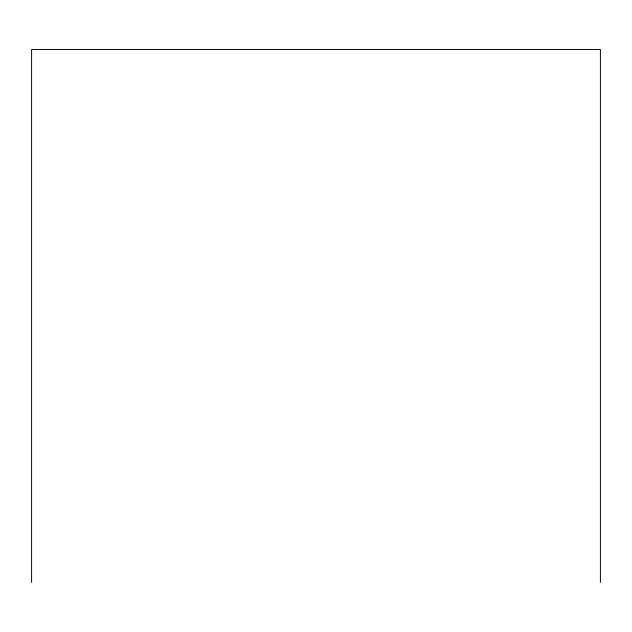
<?xml version="1.0" encoding="UTF-8"?>
<svg xmlns="http://www.w3.org/2000/svg" width="632" height="632" viewBox="0 0 632 632"><rect width="100%" height="100%" fill="white"/><g stroke="black" fill="none" stroke-linecap="round" stroke-linejoin="round"><path stroke-width="0.95" d="M600.4 582.507L600.4 49.494L31.6 49.494L31.6 582.507"/></g></svg>
